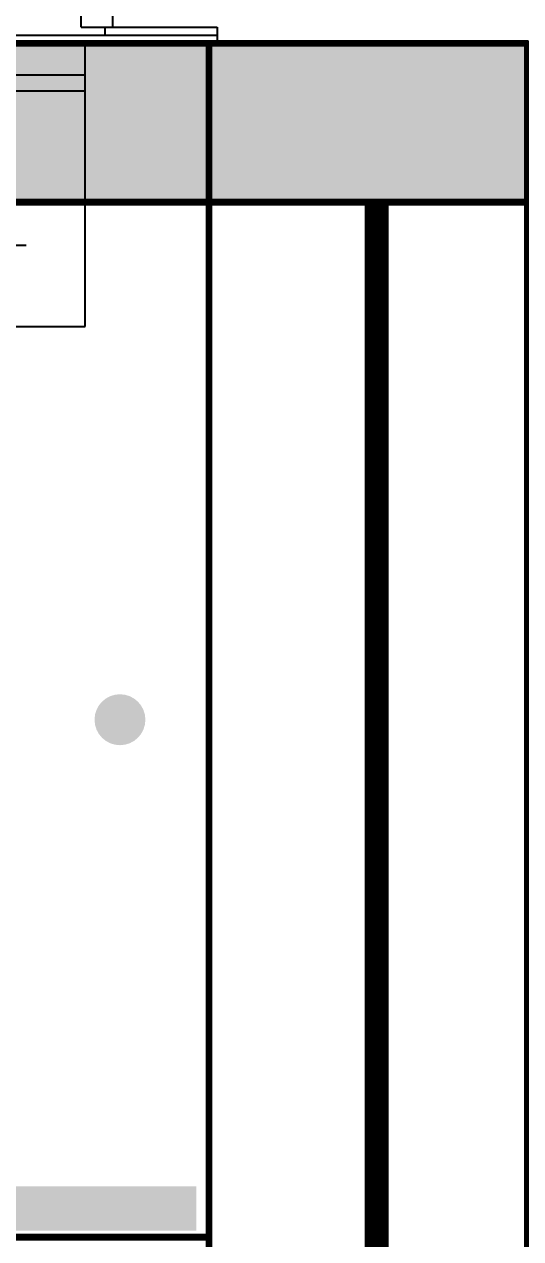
# Model space of a CAD drawing. Header units: millimetres. Extents: x -116965 to 323937, y 291661 to 566926.
# Drawn here: x -48148 to -47836, y 317988 to 318750 of the extents above; entities that cross this region are included whole.
import ezdxf

# ---------------------------------------------------------------- set-up
doc = ezdxf.new("R2010")
doc.units = ezdxf.units.MM
doc.header["$PDMODE"] = 35
doc.linetypes.add('HIDDEN', pattern=[0.375, 0.25, -0.125])
doc.layers.get('0').update_dxf_attribs({"lineweight": 18})
doc.layers.add('AM_5', color=3, linetype='Continuous', lineweight=25)
for name, color, linetype in [('BUSDUCT', 6, 'Continuous'), ('C00-00-00', 7, 'Continuous'), ('DETAIL', 7, 'Continuous'), ('DIM', 3, 'Continuous')]:
    doc.layers.add(name, color=color, linetype=linetype)
doc.layers.add('C34-3A-40', color=7, linetype='Continuous', true_color=0x343a40)
doc.layers.add('C62-64-69', color=7, linetype='Continuous', true_color=0x626469)
doc.styles.add('{18b73a54-fa43-428c-adcb-c1c7bbdf2c84}', font='Simplex.shx')
doc.dimstyles.new('kich thuoc$0', dxfattribs={"dimscale": 2, "dimtxt": 20, "dimasz": 16, "dimexe": 15, "dimexo": 10, "dimgap": 5, "dimtad": 1, "dimdec": 0, "dimzin": 0, "dimdsep": 46, "dimtxsty": '{18b73a54-fa43-428c-adcb-c1c7bbdf2c84}', "dimblk": 'OPEN30', "dimcen": 0.09, "dimclrd": 3, "dimclre": 3, "dimclrt": 3, "dimadec": 0, "dimazin": 0, "dimtfac": 1, "dimtdec": 0, "dimtofl": 0, "dimtmove": 0, "dimatfit": 3, "dimldrblk": 'OPEN30', "dimfxl": 1, "dimtolj": 1, "dimtzin": 0, "dimarcsym": 0})

# ---------------------------------------------------------------- blocks, each defined once
blk = doc.blocks.new('bw4000-3')
for centre in [(97978.55, 361613.91), (98203.55, 361613.91), (98428.55, 361613.91)]:
    blk.add_circle(centre, 7.5)
at = {"layer": 'BUSDUCT'}
for p, q in [((97904.05, 361750.91), (97904.05, 361994.91)), ((97924.05, 361750.91), (97924.05, 361994.91)), ((98483.05, 361750.91), (98483.05, 361994.91)), ((98503.05, 361750.91), (98503.05, 361994.91)), ((97904.05, 361750.91), (97924.05, 361750.91)), ((98483.05, 361750.91), (98503.05, 361750.91))]:
    blk.add_line(p, q, dxfattribs=at)
at = {"layer": 'BUSDUCT', "color": 7}
for p, q in [((97924.05, 361823.41), (98483.05, 361823.41)), ((97924.05, 361815.91), (98483.05, 361815.91))]:
    blk.add_line(p, q, dxfattribs=at)
at = {"layer": 'DETAIL'}
for p, q in [((97838.55, 361750.91), (97838.55, 361740.91)), ((97838.55, 361750.91), (97909.05, 361750.91)), ((97909.05, 361750.91), (97909.05, 361745.91)), ((98498.05, 361750.91), (98498.05, 361745.91)), ((98498.05, 361750.91), (98568.55, 361750.91)), ((98568.55, 361750.91), (98568.55, 361740.91)), ((97838.55, 361745.91), (98568.55, 361745.91)), ((97838.55, 361740.91), (98568.55, 361740.91)), ((97921.55, 361562.91), (97921.55, 361740.91)), ((98035.55, 361562.91), (98035.55, 361740.91)), ((98146.55, 361562.91), (98146.55, 361740.91)), ((98260.55, 361562.91), (98260.55, 361740.91)), ((98371.55, 361562.91), (98371.55, 361740.91)), ((98485.55, 361562.91), (98485.55, 361740.91)), ((97921.55, 361720.91), (98035.55, 361720.91)), ((98146.55, 361720.91), (98260.55, 361720.91)), ((98371.55, 361720.91), (98485.55, 361720.91)), ((97921.55, 361562.91), (98035.55, 361562.91)), ((98146.55, 361562.91), (98260.55, 361562.91)), ((98371.55, 361562.91), (98485.55, 361562.91))]:
    blk.add_line(p, q, dxfattribs=at)
at = {"layer": 'DETAIL', "color": 7, "linetype": 'HIDDEN'}
for p, q in [((97921.55, 361710.91), (98035.55, 361710.91)), ((98146.55, 361710.91), (98260.55, 361710.91)), ((98371.55, 361710.91), (98485.55, 361710.91))]:
    blk.add_line(p, q, dxfattribs=at)
at = {"layer": 'DETAIL', "color": 7}
for points in [[(97924.05, 361769.08), (97929.05, 361766.2), (97937.43, 361771.03), (97937.43, 361780.71), (97929.05, 361785.55), (97924.05, 361782.66)], [(98483.05, 361782.66), (98478.05, 361785.55), (98469.67, 361780.71)], [(98469.67, 361780.71), (98469.67, 361771.03), (98478.05, 361766.2), (98483.05, 361769.08)]]:
    blk.add_lwpolyline(points, dxfattribs=at)
for points in [[(98082.67, 361780.71), (98082.67, 361771.03), (98091.05, 361766.2), (98099.43, 361771.03), (98099.43, 361780.71), (98091.05, 361785.55)], [(98324.43, 361780.71), (98324.43, 361771.03), (98316.05, 361766.2), (98307.67, 361771.03), (98307.67, 361780.71), (98316.05, 361785.55)]]:
    blk.add_lwpolyline(points, close=True, dxfattribs=at)
for centre, radius in [((98091.05, 361775.91), 10), ((98316.05, 361775.91), 10), ((97929.05, 361775.91), 2.5), ((98091.05, 361775.91), 2.5), ((98316.05, 361775.91), 2.5), ((98478.05, 361775.91), 2.5)]:
    blk.add_circle(centre, radius, dxfattribs=at)
for centre, start, end in [((97929.05, 361775.91), 240, 120), ((98478.05, 361775.91), 60, 300)]:
    blk.add_arc(centre, 10, start, end, dxfattribs=at)
at = {"layer": 'DIM'}
for p, q in [((98203.55, 361720.91), (98203.55, 362014.91)), ((97884.05, 361994.91), (98523.05, 361994.91)), ((97978.55, 361593.91), (97978.55, 361633.91)), ((98203.55, 361593.91), (98203.55, 361633.91)), ((98428.55, 361593.91), (98428.55, 361633.91)), ((97958.55, 361613.91), (97998.55, 361613.91)), ((98183.55, 361613.91), (98223.55, 361613.91)), ((98408.55, 361613.91), (98448.55, 361613.91))]:
    blk.add_line(p, q, dxfattribs=at)
blk = doc.blocks.new('_Open30')
at = {"color": 0, "linetype": 'ByBlock', "lineweight": -2}
for p, q in [((-1, 0.268), (0, 0)), ((0, 0), (-1, -0.268)), ((0, 0), (-1, 0))]:
    blk.add_line(p, q, dxfattribs=at)
blk = doc.blocks.new('*D1851')
at = {"layer": 'AM_5', "color": 3, "lineweight": -2, "transparency": 16777216}
for p, q in [((-48031.9, 318758.44), (-48031.9, 319143.37)), ((-47831.9, 318758.44), (-47831.9, 319143.37)), ((-48001.9, 319113.37), (-47861.9, 319113.37))]:
    blk.add_line(p, q, dxfattribs=at)
at = {"layer": 'Defpoints', "color": 0, "lineweight": -3, "transparency": 16777216}
for p in [(-47831.9, 319113.37), (-48031.9, 318738.44), (-47831.9, 318738.44)]:
    blk.add_point(p, dxfattribs=at)
at = {"layer": 'AM_5', "color": 3, "lineweight": -2, "transparency": 16777216, "xscale": 30, "yscale": 30, "zscale": 30, "rotation": 180}
blk.add_blockref('_Open30', (-48031.9, 319113.37), dxfattribs=at)
at = {"layer": 'AM_5', "color": 3, "lineweight": -2, "transparency": 16777216, "xscale": 30, "yscale": 30, "zscale": 30}
blk.add_blockref('_Open30', (-47831.9, 319113.37), dxfattribs=at)
at = {"layer": 'AM_5', "color": 3, "transparency": 16777216, "insert": (-47931.9, 319143.37), "char_height": 40, "attachment_point": 5, "style": '{18b73a54-fa43-428c-adcb-c1c7bbdf2c84}'}
blk.add_mtext('\\A1;200', dxfattribs=at)
blk = doc.blocks.new('*D1858')
at = {"layer": 'AM_5', "color": 3, "lineweight": -2, "transparency": 16777216}
for p, q in [((-48731.87, 318758.44), (-48731.87, 319143.37)), ((-48031.87, 318758.44), (-48031.87, 319143.37)), ((-48701.87, 319113.37), (-48061.87, 319113.37))]:
    blk.add_line(p, q, dxfattribs=at)
at = {"layer": 'Defpoints', "color": 0, "lineweight": -3, "transparency": 16777216}
for p in [(-48031.87, 319113.37), (-48731.87, 318738.44), (-48031.87, 318738.44)]:
    blk.add_point(p, dxfattribs=at)
at = {"layer": 'AM_5', "color": 3, "lineweight": -2, "transparency": 16777216, "xscale": 30, "yscale": 30, "zscale": 30, "rotation": 180}
blk.add_blockref('_Open30', (-48731.87, 319113.37), dxfattribs=at)
at = {"layer": 'AM_5', "color": 3, "lineweight": -2, "transparency": 16777216, "xscale": 30, "yscale": 30, "zscale": 30}
blk.add_blockref('_Open30', (-48031.87, 319113.37), dxfattribs=at)
at = {"layer": 'AM_5', "color": 3, "transparency": 16777216, "insert": (-48381.87, 319143.37), "char_height": 40, "attachment_point": 5, "style": '{18b73a54-fa43-428c-adcb-c1c7bbdf2c84}'}
blk.add_mtext('\\A1;700', dxfattribs=at)

msp = doc.modelspace()

# ---------------------------------------------------------------- hatches: boundary and pattern name
at = {"layer": 'C00-00-00'}
h = msp.add_hatch(color=256, dxfattribs=at)
edge = h.paths.add_edge_path()
edge.add_arc((-48087.98747, 318313.502324), 15.997765, 0, 360)
h = msp.add_hatch(color=256, dxfattribs=at)
h.dxf.hatch_style = 2
h.paths.add_polyline_path([(-48231.96737, 318020.54322), (-48039.99417, 318020.54322), (-48039.99417, 317992.54713), (-48231.96737, 317992.54713)])
at = {"layer": 'C34-3A-40'}
h = msp.add_hatch(color=256, dxfattribs=at)
h.dxf.hatch_style = 2
h.paths.add_polyline_path([(-48731.897576, 318738.443002), (-48031.995285, 318738.443002), (-48031.995285, 318638.456958), (-48731.897576, 318638.456958)])
h = msp.add_hatch(color=256, dxfattribs=at)
h.dxf.hatch_style = 2
h.paths.add_polyline_path([(-48031.897492, 318738.443002), (-47831.925407, 318738.443002), (-47831.925407, 318638.456958), (-48031.897492, 318638.456958)])
at = {"layer": 'C62-64-69'}
h = msp.add_hatch(color=256, dxfattribs=at)
h.dxf.hatch_style = 2
h.paths.add_polyline_path([(-48155.977976, 318729.444258), (-48123.982445, 318729.444258), (-48123.982445, 318722.445233), (-48155.977976, 318722.445233)])
h = msp.add_hatch(color=256, dxfattribs=at)
h.dxf.hatch_style = 2
h.paths.add_polyline_path([(-48155.977976, 318722.445233), (-48123.982445, 318722.445233), (-48123.982445, 318720.445514), (-48155.977976, 318720.445514)])
h = msp.add_hatch(color=256, dxfattribs=at)
h.dxf.hatch_style = 2
h.paths.add_polyline_path([(-48123.982445, 318729.444258), (-48091.98691, 318729.444258), (-48091.98691, 318722.445233), (-48123.982445, 318722.445233)])
h = msp.add_hatch(color=256, dxfattribs=at)
h.dxf.hatch_style = 2
h.paths.add_polyline_path([(-48123.982445, 318729.444258), (-48091.98691, 318729.444258), (-48091.98691, 318722.445233), (-48123.982445, 318722.445233)])
h = msp.add_hatch(color=256, dxfattribs=at)
h.dxf.hatch_style = 2
h.paths.add_polyline_path([(-48123.982445, 318722.445233), (-48091.98691, 318722.445233), (-48091.98691, 318720.445514), (-48123.982445, 318720.445514)])
h = msp.add_hatch(color=256, dxfattribs=at)
h.dxf.hatch_style = 2
h.paths.add_polyline_path([(-48123.982445, 318722.445233), (-48091.98691, 318722.445233), (-48091.98691, 318720.445514), (-48123.982445, 318720.445514)])
h = msp.add_hatch(color=256, dxfattribs=at)
h.dxf.hatch_style = 2
h.paths.add_polyline_path([(-48091.98691, 318729.444258), (-48059.991376, 318729.444258), (-48059.991376, 318722.445233), (-48091.98691, 318722.445233)])
h = msp.add_hatch(color=256, dxfattribs=at)
h.dxf.hatch_style = 2
h.paths.add_polyline_path([(-48091.98691, 318729.444258), (-48059.991376, 318729.444258), (-48059.991376, 318722.445233), (-48091.98691, 318722.445233)])
h = msp.add_hatch(color=256, dxfattribs=at)
h.dxf.hatch_style = 2
h.paths.add_polyline_path([(-48091.98691, 318722.445233), (-48059.991376, 318722.445233), (-48059.991376, 318720.445514), (-48091.98691, 318720.445514)])
h = msp.add_hatch(color=256, dxfattribs=at)
h.dxf.hatch_style = 2
h.paths.add_polyline_path([(-48091.98691, 318722.445233), (-48059.991376, 318722.445233), (-48059.991376, 318720.445514), (-48091.98691, 318720.445514)])
h = msp.add_hatch(color=256, dxfattribs=at)
h.dxf.hatch_style = 2
h.paths.add_polyline_path([(-48059.991376, 318729.444258), (-48027.995845, 318729.444258), (-48027.995845, 318722.445233), (-48059.991376, 318722.445233)])
h = msp.add_hatch(color=256, dxfattribs=at)
h.dxf.hatch_style = 2
h.paths.add_polyline_path([(-48059.991376, 318722.445233), (-48027.995845, 318722.445233), (-48027.995845, 318720.445514), (-48059.991376, 318720.445514)])
h = msp.add_hatch(color=256, dxfattribs=at)
h.dxf.hatch_style = 2
h.paths.add_polyline_path([(-48031.897492, 318729.444258), (-47999.901957, 318729.444258), (-47999.901957, 318722.445233), (-48031.897492, 318722.445233)])
h = msp.add_hatch(color=256, dxfattribs=at)
h.dxf.hatch_style = 2
h.paths.add_polyline_path([(-48031.897492, 318722.445233), (-47999.901957, 318722.445233), (-47999.901957, 318720.445514), (-48031.897492, 318720.445514)])
h = msp.add_hatch(color=256, dxfattribs=at)
h.dxf.hatch_style = 2
h.paths.add_polyline_path([(-47999.901957, 318729.444258), (-47967.906427, 318729.444258), (-47967.906427, 318722.445233), (-47999.901957, 318722.445233)])
h = msp.add_hatch(color=256, dxfattribs=at)
h.dxf.hatch_style = 2
h.paths.add_polyline_path([(-47999.901957, 318729.444258), (-47967.906427, 318729.444258), (-47967.906427, 318722.445233), (-47999.901957, 318722.445233)])
h = msp.add_hatch(color=256, dxfattribs=at)
h.dxf.hatch_style = 2
h.paths.add_polyline_path([(-47999.901957, 318722.445233), (-47967.906427, 318722.445233), (-47967.906427, 318720.445514), (-47999.901957, 318720.445514)])
h = msp.add_hatch(color=256, dxfattribs=at)
h.dxf.hatch_style = 2
h.paths.add_polyline_path([(-47999.901957, 318722.445233), (-47967.906427, 318722.445233), (-47967.906427, 318720.445514), (-47999.901957, 318720.445514)])
h = msp.add_hatch(color=256, dxfattribs=at)
h.dxf.hatch_style = 2
h.paths.add_polyline_path([(-47967.906427, 318729.444258), (-47935.910892, 318729.444258), (-47935.910892, 318722.445233), (-47967.906427, 318722.445233)])
h = msp.add_hatch(color=256, dxfattribs=at)
h.dxf.hatch_style = 2
h.paths.add_polyline_path([(-47967.906427, 318729.444258), (-47935.910892, 318729.444258), (-47935.910892, 318722.445233), (-47967.906427, 318722.445233)])
h = msp.add_hatch(color=256, dxfattribs=at)
h.dxf.hatch_style = 2
h.paths.add_polyline_path([(-47967.906427, 318722.445233), (-47935.910892, 318722.445233), (-47935.910892, 318720.445514), (-47967.906427, 318720.445514)])
h = msp.add_hatch(color=256, dxfattribs=at)
h.dxf.hatch_style = 2
h.paths.add_polyline_path([(-47967.906427, 318722.445233), (-47935.910892, 318722.445233), (-47935.910892, 318720.445514), (-47967.906427, 318720.445514)])
h = msp.add_hatch(color=256, dxfattribs=at)
h.dxf.hatch_style = 2
h.paths.add_polyline_path([(-47935.910892, 318729.444258), (-47903.915357, 318729.444258), (-47903.915357, 318722.445233), (-47935.910892, 318722.445233)])
h = msp.add_hatch(color=256, dxfattribs=at)
h.dxf.hatch_style = 2
h.paths.add_polyline_path([(-47935.910892, 318729.444258), (-47903.915357, 318729.444258), (-47903.915357, 318722.445233), (-47935.910892, 318722.445233)])
h = msp.add_hatch(color=256, dxfattribs=at)
h.dxf.hatch_style = 2
h.paths.add_polyline_path([(-47935.910892, 318722.445233), (-47903.915357, 318722.445233), (-47903.915357, 318720.445514), (-47935.910892, 318720.445514)])
h = msp.add_hatch(color=256, dxfattribs=at)
h.dxf.hatch_style = 2
h.paths.add_polyline_path([(-47935.910892, 318722.445233), (-47903.915357, 318722.445233), (-47903.915357, 318720.445514), (-47935.910892, 318720.445514)])
h = msp.add_hatch(color=256, dxfattribs=at)
h.dxf.hatch_style = 2
h.paths.add_polyline_path([(-47903.915357, 318729.444258), (-47871.919827, 318729.444258), (-47871.919827, 318722.445233), (-47903.915357, 318722.445233)])
h = msp.add_hatch(color=256, dxfattribs=at)
h.dxf.hatch_style = 2
h.paths.add_polyline_path([(-47903.915357, 318729.444258), (-47871.919827, 318729.444258), (-47871.919827, 318722.445233), (-47903.915357, 318722.445233)])
h = msp.add_hatch(color=256, dxfattribs=at)
h.dxf.hatch_style = 2
h.paths.add_polyline_path([(-47903.915357, 318722.445233), (-47871.919827, 318722.445233), (-47871.919827, 318720.445514), (-47903.915357, 318720.445514)])
h = msp.add_hatch(color=256, dxfattribs=at)
h.dxf.hatch_style = 2
h.paths.add_polyline_path([(-47903.915357, 318722.445233), (-47871.919827, 318722.445233), (-47871.919827, 318720.445514), (-47903.915357, 318720.445514)])
h = msp.add_hatch(color=256, dxfattribs=at)
h.dxf.hatch_style = 2
h.paths.add_polyline_path([(-47871.919827, 318729.444258), (-47839.924292, 318729.444258), (-47839.924292, 318722.445233), (-47871.919827, 318722.445233)])
h = msp.add_hatch(color=256, dxfattribs=at)
h.dxf.hatch_style = 2
h.paths.add_polyline_path([(-47871.919827, 318722.445233), (-47839.924292, 318722.445233), (-47839.924292, 318720.445514), (-47871.919827, 318720.445514)])
h = msp.add_hatch(color=256, dxfattribs=at)
h.dxf.hatch_style = 2
h.paths.add_polyline_path([(-48155.977976, 318720.445514), (-48123.982445, 318720.445514), (-48123.982445, 318713.446489), (-48155.977976, 318713.446489)])
h = msp.add_hatch(color=256, dxfattribs=at)
h.dxf.hatch_style = 2
h.paths.add_polyline_path([(-48123.982445, 318720.445514), (-48091.98691, 318720.445514), (-48091.98691, 318713.446489), (-48123.982445, 318713.446489)])
h = msp.add_hatch(color=256, dxfattribs=at)
h.dxf.hatch_style = 2
h.paths.add_polyline_path([(-48123.982445, 318720.445514), (-48091.98691, 318720.445514), (-48091.98691, 318713.446489), (-48123.982445, 318713.446489)])
h = msp.add_hatch(color=256, dxfattribs=at)
h.dxf.hatch_style = 2
h.paths.add_polyline_path([(-48091.98691, 318720.445514), (-48059.991376, 318720.445514), (-48059.991376, 318713.446489), (-48091.98691, 318713.446489)])
h = msp.add_hatch(color=256, dxfattribs=at)
h.dxf.hatch_style = 2
h.paths.add_polyline_path([(-48091.98691, 318720.445514), (-48059.991376, 318720.445514), (-48059.991376, 318713.446489), (-48091.98691, 318713.446489)])
h = msp.add_hatch(color=256, dxfattribs=at)
h.dxf.hatch_style = 2
h.paths.add_polyline_path([(-48059.991376, 318720.445514), (-48027.995845, 318720.445514), (-48027.995845, 318713.446489), (-48059.991376, 318713.446489)])
h = msp.add_hatch(color=256, dxfattribs=at)
h.dxf.hatch_style = 2
h.paths.add_polyline_path([(-48031.897492, 318720.445514), (-47999.901957, 318720.445514), (-47999.901957, 318713.446489), (-48031.897492, 318713.446489)])
h = msp.add_hatch(color=256, dxfattribs=at)
h.dxf.hatch_style = 2
h.paths.add_polyline_path([(-47999.901957, 318720.445514), (-47967.906427, 318720.445514), (-47967.906427, 318713.446489), (-47999.901957, 318713.446489)])
h = msp.add_hatch(color=256, dxfattribs=at)
h.dxf.hatch_style = 2
h.paths.add_polyline_path([(-47999.901957, 318720.445514), (-47967.906427, 318720.445514), (-47967.906427, 318713.446489), (-47999.901957, 318713.446489)])
h = msp.add_hatch(color=256, dxfattribs=at)
h.dxf.hatch_style = 2
h.paths.add_polyline_path([(-47967.906427, 318720.445514), (-47935.910892, 318720.445514), (-47935.910892, 318713.446489), (-47967.906427, 318713.446489)])
h = msp.add_hatch(color=256, dxfattribs=at)
h.dxf.hatch_style = 2
h.paths.add_polyline_path([(-47967.906427, 318720.445514), (-47935.910892, 318720.445514), (-47935.910892, 318713.446489), (-47967.906427, 318713.446489)])
h = msp.add_hatch(color=256, dxfattribs=at)
h.dxf.hatch_style = 2
h.paths.add_polyline_path([(-47935.910892, 318720.445514), (-47903.915357, 318720.445514), (-47903.915357, 318713.446489), (-47935.910892, 318713.446489)])
h = msp.add_hatch(color=256, dxfattribs=at)
h.dxf.hatch_style = 2
h.paths.add_polyline_path([(-47935.910892, 318720.445514), (-47903.915357, 318720.445514), (-47903.915357, 318713.446489), (-47935.910892, 318713.446489)])
h = msp.add_hatch(color=256, dxfattribs=at)
h.dxf.hatch_style = 2
h.paths.add_polyline_path([(-47903.915357, 318720.445514), (-47871.919827, 318720.445514), (-47871.919827, 318713.446489), (-47903.915357, 318713.446489)])
h = msp.add_hatch(color=256, dxfattribs=at)
h.dxf.hatch_style = 2
h.paths.add_polyline_path([(-47903.915357, 318720.445514), (-47871.919827, 318720.445514), (-47871.919827, 318713.446489), (-47903.915357, 318713.446489)])
h = msp.add_hatch(color=256, dxfattribs=at)
h.dxf.hatch_style = 2
h.paths.add_polyline_path([(-47871.919827, 318720.445514), (-47839.924292, 318720.445514), (-47839.924292, 318713.446489), (-47871.919827, 318713.446489)])
h = msp.add_hatch(color=256, dxfattribs=at)
h.dxf.hatch_style = 2
h.paths.add_polyline_path([(-48155.977976, 318713.446489), (-48123.982445, 318713.446489), (-48123.982445, 318711.446771), (-48155.977976, 318711.446771)])
h = msp.add_hatch(color=256, dxfattribs=at)
h.dxf.hatch_style = 2
h.paths.add_polyline_path([(-48155.977976, 318711.446771), (-48123.982445, 318711.446771), (-48123.982445, 318704.447745), (-48155.977976, 318704.447745)])
h = msp.add_hatch(color=256, dxfattribs=at)
h.dxf.hatch_style = 2
h.paths.add_polyline_path([(-48123.982445, 318713.446489), (-48091.98691, 318713.446489), (-48091.98691, 318711.446771), (-48123.982445, 318711.446771)])
h = msp.add_hatch(color=256, dxfattribs=at)
h.dxf.hatch_style = 2
h.paths.add_polyline_path([(-48123.982445, 318713.446489), (-48091.98691, 318713.446489), (-48091.98691, 318711.446771), (-48123.982445, 318711.446771)])
h = msp.add_hatch(color=256, dxfattribs=at)
h.dxf.hatch_style = 2
h.paths.add_polyline_path([(-48123.982445, 318711.446771), (-48091.98691, 318711.446771), (-48091.98691, 318704.447745), (-48123.982445, 318704.447745)])
h = msp.add_hatch(color=256, dxfattribs=at)
h.dxf.hatch_style = 2
h.paths.add_polyline_path([(-48123.982445, 318711.446771), (-48091.98691, 318711.446771), (-48091.98691, 318704.447745), (-48123.982445, 318704.447745)])
h = msp.add_hatch(color=256, dxfattribs=at)
h.dxf.hatch_style = 2
h.paths.add_polyline_path([(-48091.98691, 318713.446489), (-48059.991376, 318713.446489), (-48059.991376, 318711.446771), (-48091.98691, 318711.446771)])
h = msp.add_hatch(color=256, dxfattribs=at)
h.dxf.hatch_style = 2
h.paths.add_polyline_path([(-48091.98691, 318713.446489), (-48059.991376, 318713.446489), (-48059.991376, 318711.446771), (-48091.98691, 318711.446771)])
h = msp.add_hatch(color=256, dxfattribs=at)
h.dxf.hatch_style = 2
h.paths.add_polyline_path([(-48091.98691, 318711.446771), (-48059.991376, 318711.446771), (-48059.991376, 318704.447745), (-48091.98691, 318704.447745)])
h = msp.add_hatch(color=256, dxfattribs=at)
h.dxf.hatch_style = 2
h.paths.add_polyline_path([(-48091.98691, 318711.446771), (-48059.991376, 318711.446771), (-48059.991376, 318704.447745), (-48091.98691, 318704.447745)])
h = msp.add_hatch(color=256, dxfattribs=at)
h.dxf.hatch_style = 2
h.paths.add_polyline_path([(-48059.991376, 318713.446489), (-48027.995845, 318713.446489), (-48027.995845, 318711.446771), (-48059.991376, 318711.446771)])
h = msp.add_hatch(color=256, dxfattribs=at)
h.dxf.hatch_style = 2
h.paths.add_polyline_path([(-48059.991376, 318711.446771), (-48027.995845, 318711.446771), (-48027.995845, 318704.447745), (-48059.991376, 318704.447745)])
h = msp.add_hatch(color=256, dxfattribs=at)
h.dxf.hatch_style = 2
h.paths.add_polyline_path([(-48031.897492, 318713.446489), (-47999.901957, 318713.446489), (-47999.901957, 318711.446771), (-48031.897492, 318711.446771)])
h = msp.add_hatch(color=256, dxfattribs=at)
h.dxf.hatch_style = 2
h.paths.add_polyline_path([(-48031.897492, 318711.446771), (-47999.901957, 318711.446771), (-47999.901957, 318704.447745), (-48031.897492, 318704.447745)])
h = msp.add_hatch(color=256, dxfattribs=at)
h.dxf.hatch_style = 2
h.paths.add_polyline_path([(-47999.901957, 318713.446489), (-47967.906427, 318713.446489), (-47967.906427, 318711.446771), (-47999.901957, 318711.446771)])
h = msp.add_hatch(color=256, dxfattribs=at)
h.dxf.hatch_style = 2
h.paths.add_polyline_path([(-47999.901957, 318713.446489), (-47967.906427, 318713.446489), (-47967.906427, 318711.446771), (-47999.901957, 318711.446771)])
h = msp.add_hatch(color=256, dxfattribs=at)
h.dxf.hatch_style = 2
h.paths.add_polyline_path([(-47999.901957, 318711.446771), (-47967.906427, 318711.446771), (-47967.906427, 318704.447745), (-47999.901957, 318704.447745)])
h = msp.add_hatch(color=256, dxfattribs=at)
h.dxf.hatch_style = 2
h.paths.add_polyline_path([(-47999.901957, 318711.446771), (-47967.906427, 318711.446771), (-47967.906427, 318704.447745), (-47999.901957, 318704.447745)])
h = msp.add_hatch(color=256, dxfattribs=at)
h.dxf.hatch_style = 2
h.paths.add_polyline_path([(-47967.906427, 318713.446489), (-47935.910892, 318713.446489), (-47935.910892, 318711.446771), (-47967.906427, 318711.446771)])
h = msp.add_hatch(color=256, dxfattribs=at)
h.dxf.hatch_style = 2
h.paths.add_polyline_path([(-47967.906427, 318713.446489), (-47935.910892, 318713.446489), (-47935.910892, 318711.446771), (-47967.906427, 318711.446771)])
h = msp.add_hatch(color=256, dxfattribs=at)
h.dxf.hatch_style = 2
h.paths.add_polyline_path([(-47967.906427, 318711.446771), (-47935.910892, 318711.446771), (-47935.910892, 318704.447745), (-47967.906427, 318704.447745)])
h = msp.add_hatch(color=256, dxfattribs=at)
h.dxf.hatch_style = 2
h.paths.add_polyline_path([(-47967.906427, 318711.446771), (-47935.910892, 318711.446771), (-47935.910892, 318704.447745), (-47967.906427, 318704.447745)])
h = msp.add_hatch(color=256, dxfattribs=at)
h.dxf.hatch_style = 2
h.paths.add_polyline_path([(-47935.910892, 318713.446489), (-47903.915357, 318713.446489), (-47903.915357, 318711.446771), (-47935.910892, 318711.446771)])
h = msp.add_hatch(color=256, dxfattribs=at)
h.dxf.hatch_style = 2
h.paths.add_polyline_path([(-47935.910892, 318713.446489), (-47903.915357, 318713.446489), (-47903.915357, 318711.446771), (-47935.910892, 318711.446771)])
h = msp.add_hatch(color=256, dxfattribs=at)
h.dxf.hatch_style = 2
h.paths.add_polyline_path([(-47935.910892, 318711.446771), (-47903.915357, 318711.446771), (-47903.915357, 318704.447745), (-47935.910892, 318704.447745)])
h = msp.add_hatch(color=256, dxfattribs=at)
h.dxf.hatch_style = 2
h.paths.add_polyline_path([(-47935.910892, 318711.446771), (-47903.915357, 318711.446771), (-47903.915357, 318704.447745), (-47935.910892, 318704.447745)])
h = msp.add_hatch(color=256, dxfattribs=at)
h.dxf.hatch_style = 2
h.paths.add_polyline_path([(-47903.915357, 318713.446489), (-47871.919827, 318713.446489), (-47871.919827, 318711.446771), (-47903.915357, 318711.446771)])
h = msp.add_hatch(color=256, dxfattribs=at)
h.dxf.hatch_style = 2
h.paths.add_polyline_path([(-47903.915357, 318713.446489), (-47871.919827, 318713.446489), (-47871.919827, 318711.446771), (-47903.915357, 318711.446771)])
h = msp.add_hatch(color=256, dxfattribs=at)
h.dxf.hatch_style = 2
h.paths.add_polyline_path([(-47903.915357, 318711.446771), (-47871.919827, 318711.446771), (-47871.919827, 318704.447745), (-47903.915357, 318704.447745)])
h = msp.add_hatch(color=256, dxfattribs=at)
h.dxf.hatch_style = 2
h.paths.add_polyline_path([(-47903.915357, 318711.446771), (-47871.919827, 318711.446771), (-47871.919827, 318704.447745), (-47903.915357, 318704.447745)])
h = msp.add_hatch(color=256, dxfattribs=at)
h.dxf.hatch_style = 2
h.paths.add_polyline_path([(-47871.919827, 318713.446489), (-47839.924292, 318713.446489), (-47839.924292, 318711.446771), (-47871.919827, 318711.446771)])
h = msp.add_hatch(color=256, dxfattribs=at)
h.dxf.hatch_style = 2
h.paths.add_polyline_path([(-47871.919827, 318711.446771), (-47839.924292, 318711.446771), (-47839.924292, 318704.447745), (-47871.919827, 318704.447745)])
h = msp.add_hatch(color=256, dxfattribs=at)
h.dxf.hatch_style = 2
h.paths.add_polyline_path([(-48155.977976, 318704.447745), (-48123.982445, 318704.447745), (-48123.982445, 318702.448027), (-48155.977976, 318702.448027)])
h = msp.add_hatch(color=256, dxfattribs=at)
h.dxf.hatch_style = 2
h.paths.add_polyline_path([(-48155.977976, 318702.448027), (-48123.982445, 318702.448027), (-48123.982445, 318695.449001), (-48155.977976, 318695.449001)])
h = msp.add_hatch(color=256, dxfattribs=at)
h.dxf.hatch_style = 2
h.paths.add_polyline_path([(-48123.982445, 318704.447745), (-48091.98691, 318704.447745), (-48091.98691, 318702.448027), (-48123.982445, 318702.448027)])
h = msp.add_hatch(color=256, dxfattribs=at)
h.dxf.hatch_style = 2
h.paths.add_polyline_path([(-48123.982445, 318704.447745), (-48091.98691, 318704.447745), (-48091.98691, 318702.448027), (-48123.982445, 318702.448027)])
h = msp.add_hatch(color=256, dxfattribs=at)
h.dxf.hatch_style = 2
h.paths.add_polyline_path([(-48123.982445, 318702.448027), (-48091.98691, 318702.448027), (-48091.98691, 318695.449001), (-48123.982445, 318695.449001)])
h = msp.add_hatch(color=256, dxfattribs=at)
h.dxf.hatch_style = 2
h.paths.add_polyline_path([(-48123.982445, 318702.448027), (-48091.98691, 318702.448027), (-48091.98691, 318695.449001), (-48123.982445, 318695.449001)])
h = msp.add_hatch(color=256, dxfattribs=at)
h.dxf.hatch_style = 2
h.paths.add_polyline_path([(-48091.98691, 318704.447745), (-48059.991376, 318704.447745), (-48059.991376, 318702.448027), (-48091.98691, 318702.448027)])
h = msp.add_hatch(color=256, dxfattribs=at)
h.dxf.hatch_style = 2
h.paths.add_polyline_path([(-48091.98691, 318704.447745), (-48059.991376, 318704.447745), (-48059.991376, 318702.448027), (-48091.98691, 318702.448027)])
h = msp.add_hatch(color=256, dxfattribs=at)
h.dxf.hatch_style = 2
h.paths.add_polyline_path([(-48091.98691, 318702.448027), (-48059.991376, 318702.448027), (-48059.991376, 318695.449001), (-48091.98691, 318695.449001)])
h = msp.add_hatch(color=256, dxfattribs=at)
h.dxf.hatch_style = 2
h.paths.add_polyline_path([(-48091.98691, 318702.448027), (-48059.991376, 318702.448027), (-48059.991376, 318695.449001), (-48091.98691, 318695.449001)])
h = msp.add_hatch(color=256, dxfattribs=at)
h.dxf.hatch_style = 2
h.paths.add_polyline_path([(-48059.991376, 318704.447745), (-48027.995845, 318704.447745), (-48027.995845, 318702.448027), (-48059.991376, 318702.448027)])
h = msp.add_hatch(color=256, dxfattribs=at)
h.dxf.hatch_style = 2
h.paths.add_polyline_path([(-48059.991376, 318702.448027), (-48027.995845, 318702.448027), (-48027.995845, 318695.449001), (-48059.991376, 318695.449001)])
h = msp.add_hatch(color=256, dxfattribs=at)
h.dxf.hatch_style = 2
h.paths.add_polyline_path([(-48031.897492, 318704.447745), (-47999.901957, 318704.447745), (-47999.901957, 318702.448027), (-48031.897492, 318702.448027)])
h = msp.add_hatch(color=256, dxfattribs=at)
h.dxf.hatch_style = 2
h.paths.add_polyline_path([(-48031.897492, 318702.448027), (-47999.901957, 318702.448027), (-47999.901957, 318695.449001), (-48031.897492, 318695.449001)])
h = msp.add_hatch(color=256, dxfattribs=at)
h.dxf.hatch_style = 2
h.paths.add_polyline_path([(-47999.901957, 318704.447745), (-47967.906427, 318704.447745), (-47967.906427, 318702.448027), (-47999.901957, 318702.448027)])
h = msp.add_hatch(color=256, dxfattribs=at)
h.dxf.hatch_style = 2
h.paths.add_polyline_path([(-47999.901957, 318704.447745), (-47967.906427, 318704.447745), (-47967.906427, 318702.448027), (-47999.901957, 318702.448027)])
h = msp.add_hatch(color=256, dxfattribs=at)
h.dxf.hatch_style = 2
h.paths.add_polyline_path([(-47999.901957, 318702.448027), (-47967.906427, 318702.448027), (-47967.906427, 318695.449001), (-47999.901957, 318695.449001)])
h = msp.add_hatch(color=256, dxfattribs=at)
h.dxf.hatch_style = 2
h.paths.add_polyline_path([(-47999.901957, 318702.448027), (-47967.906427, 318702.448027), (-47967.906427, 318695.449001), (-47999.901957, 318695.449001)])
h = msp.add_hatch(color=256, dxfattribs=at)
h.dxf.hatch_style = 2
h.paths.add_polyline_path([(-47967.906427, 318704.447745), (-47935.910892, 318704.447745), (-47935.910892, 318702.448027), (-47967.906427, 318702.448027)])
h = msp.add_hatch(color=256, dxfattribs=at)
h.dxf.hatch_style = 2
h.paths.add_polyline_path([(-47967.906427, 318704.447745), (-47935.910892, 318704.447745), (-47935.910892, 318702.448027), (-47967.906427, 318702.448027)])
h = msp.add_hatch(color=256, dxfattribs=at)
h.dxf.hatch_style = 2
h.paths.add_polyline_path([(-47967.906427, 318702.448027), (-47935.910892, 318702.448027), (-47935.910892, 318695.449001), (-47967.906427, 318695.449001)])
h = msp.add_hatch(color=256, dxfattribs=at)
h.dxf.hatch_style = 2
h.paths.add_polyline_path([(-47967.906427, 318702.448027), (-47935.910892, 318702.448027), (-47935.910892, 318695.449001), (-47967.906427, 318695.449001)])
h = msp.add_hatch(color=256, dxfattribs=at)
h.dxf.hatch_style = 2
h.paths.add_polyline_path([(-47935.910892, 318704.447745), (-47903.915357, 318704.447745), (-47903.915357, 318702.448027), (-47935.910892, 318702.448027)])
h = msp.add_hatch(color=256, dxfattribs=at)
h.dxf.hatch_style = 2
h.paths.add_polyline_path([(-47935.910892, 318704.447745), (-47903.915357, 318704.447745), (-47903.915357, 318702.448027), (-47935.910892, 318702.448027)])
h = msp.add_hatch(color=256, dxfattribs=at)
h.dxf.hatch_style = 2
h.paths.add_polyline_path([(-47935.910892, 318702.448027), (-47903.915357, 318702.448027), (-47903.915357, 318695.449001), (-47935.910892, 318695.449001)])
h = msp.add_hatch(color=256, dxfattribs=at)
h.dxf.hatch_style = 2
h.paths.add_polyline_path([(-47935.910892, 318702.448027), (-47903.915357, 318702.448027), (-47903.915357, 318695.449001), (-47935.910892, 318695.449001)])
h = msp.add_hatch(color=256, dxfattribs=at)
h.dxf.hatch_style = 2
h.paths.add_polyline_path([(-47903.915357, 318704.447745), (-47871.919827, 318704.447745), (-47871.919827, 318702.448027), (-47903.915357, 318702.448027)])
h = msp.add_hatch(color=256, dxfattribs=at)
h.dxf.hatch_style = 2
h.paths.add_polyline_path([(-47903.915357, 318704.447745), (-47871.919827, 318704.447745), (-47871.919827, 318702.448027), (-47903.915357, 318702.448027)])
h = msp.add_hatch(color=256, dxfattribs=at)
h.dxf.hatch_style = 2
h.paths.add_polyline_path([(-47903.915357, 318702.448027), (-47871.919827, 318702.448027), (-47871.919827, 318695.449001), (-47903.915357, 318695.449001)])
h = msp.add_hatch(color=256, dxfattribs=at)
h.dxf.hatch_style = 2
h.paths.add_polyline_path([(-47903.915357, 318702.448027), (-47871.919827, 318702.448027), (-47871.919827, 318695.449001), (-47903.915357, 318695.449001)])
h = msp.add_hatch(color=256, dxfattribs=at)
h.dxf.hatch_style = 2
h.paths.add_polyline_path([(-47871.919827, 318704.447745), (-47839.924292, 318704.447745), (-47839.924292, 318702.448027), (-47871.919827, 318702.448027)])
h = msp.add_hatch(color=256, dxfattribs=at)
h.dxf.hatch_style = 2
h.paths.add_polyline_path([(-47871.919827, 318702.448027), (-47839.924292, 318702.448027), (-47839.924292, 318695.449001), (-47871.919827, 318695.449001)])
h = msp.add_hatch(color=256, dxfattribs=at)
h.dxf.hatch_style = 2
h.paths.add_polyline_path([(-48155.977976, 318695.449001), (-48123.982445, 318695.449001), (-48123.982445, 318693.449283), (-48155.977976, 318693.449283)])
h = msp.add_hatch(color=256, dxfattribs=at)
h.dxf.hatch_style = 2
h.paths.add_polyline_path([(-48155.977976, 318693.449283), (-48123.982445, 318693.449283), (-48123.982445, 318686.450258), (-48155.977976, 318686.450258)])
h = msp.add_hatch(color=256, dxfattribs=at)
h.dxf.hatch_style = 2
h.paths.add_polyline_path([(-48123.982445, 318695.449001), (-48091.98691, 318695.449001), (-48091.98691, 318693.449283), (-48123.982445, 318693.449283)])
h = msp.add_hatch(color=256, dxfattribs=at)
h.dxf.hatch_style = 2
h.paths.add_polyline_path([(-48123.982445, 318695.449001), (-48091.98691, 318695.449001), (-48091.98691, 318693.449283), (-48123.982445, 318693.449283)])
h = msp.add_hatch(color=256, dxfattribs=at)
h.dxf.hatch_style = 2
h.paths.add_polyline_path([(-48123.982445, 318693.449283), (-48091.98691, 318693.449283), (-48091.98691, 318686.450258), (-48123.982445, 318686.450258)])
h = msp.add_hatch(color=256, dxfattribs=at)
h.dxf.hatch_style = 2
h.paths.add_polyline_path([(-48123.982445, 318693.449283), (-48091.98691, 318693.449283), (-48091.98691, 318686.450258), (-48123.982445, 318686.450258)])
h = msp.add_hatch(color=256, dxfattribs=at)
h.dxf.hatch_style = 2
h.paths.add_polyline_path([(-48091.98691, 318695.449001), (-48059.991376, 318695.449001), (-48059.991376, 318693.449283), (-48091.98691, 318693.449283)])
h = msp.add_hatch(color=256, dxfattribs=at)
h.dxf.hatch_style = 2
h.paths.add_polyline_path([(-48091.98691, 318695.449001), (-48059.991376, 318695.449001), (-48059.991376, 318693.449283), (-48091.98691, 318693.449283)])
h = msp.add_hatch(color=256, dxfattribs=at)
h.dxf.hatch_style = 2
h.paths.add_polyline_path([(-48091.98691, 318693.449283), (-48059.991376, 318693.449283), (-48059.991376, 318686.450258), (-48091.98691, 318686.450258)])
h = msp.add_hatch(color=256, dxfattribs=at)
h.dxf.hatch_style = 2
h.paths.add_polyline_path([(-48091.98691, 318693.449283), (-48059.991376, 318693.449283), (-48059.991376, 318686.450258), (-48091.98691, 318686.450258)])
h = msp.add_hatch(color=256, dxfattribs=at)
h.dxf.hatch_style = 2
h.paths.add_polyline_path([(-48059.991376, 318695.449001), (-48027.995845, 318695.449001), (-48027.995845, 318693.449283), (-48059.991376, 318693.449283)])
h = msp.add_hatch(color=256, dxfattribs=at)
h.dxf.hatch_style = 2
h.paths.add_polyline_path([(-48059.991376, 318693.449283), (-48027.995845, 318693.449283), (-48027.995845, 318686.450258), (-48059.991376, 318686.450258)])
h = msp.add_hatch(color=256, dxfattribs=at)
h.dxf.hatch_style = 2
h.paths.add_polyline_path([(-48031.897492, 318695.449001), (-47999.901957, 318695.449001), (-47999.901957, 318693.449283), (-48031.897492, 318693.449283)])
h = msp.add_hatch(color=256, dxfattribs=at)
h.dxf.hatch_style = 2
h.paths.add_polyline_path([(-48031.897492, 318693.449283), (-47999.901957, 318693.449283), (-47999.901957, 318686.450258), (-48031.897492, 318686.450258)])
h = msp.add_hatch(color=256, dxfattribs=at)
h.dxf.hatch_style = 2
h.paths.add_polyline_path([(-47999.901957, 318695.449001), (-47967.906427, 318695.449001), (-47967.906427, 318693.449283), (-47999.901957, 318693.449283)])
h = msp.add_hatch(color=256, dxfattribs=at)
h.dxf.hatch_style = 2
h.paths.add_polyline_path([(-47999.901957, 318695.449001), (-47967.906427, 318695.449001), (-47967.906427, 318693.449283), (-47999.901957, 318693.449283)])
h = msp.add_hatch(color=256, dxfattribs=at)
h.dxf.hatch_style = 2
h.paths.add_polyline_path([(-47999.901957, 318693.449283), (-47967.906427, 318693.449283), (-47967.906427, 318686.450258), (-47999.901957, 318686.450258)])
h = msp.add_hatch(color=256, dxfattribs=at)
h.dxf.hatch_style = 2
h.paths.add_polyline_path([(-47999.901957, 318693.449283), (-47967.906427, 318693.449283), (-47967.906427, 318686.450258), (-47999.901957, 318686.450258)])
h = msp.add_hatch(color=256, dxfattribs=at)
h.dxf.hatch_style = 2
h.paths.add_polyline_path([(-47967.906427, 318695.449001), (-47935.910892, 318695.449001), (-47935.910892, 318693.449283), (-47967.906427, 318693.449283)])
h = msp.add_hatch(color=256, dxfattribs=at)
h.dxf.hatch_style = 2
h.paths.add_polyline_path([(-47967.906427, 318695.449001), (-47935.910892, 318695.449001), (-47935.910892, 318693.449283), (-47967.906427, 318693.449283)])
h = msp.add_hatch(color=256, dxfattribs=at)
h.dxf.hatch_style = 2
h.paths.add_polyline_path([(-47967.906427, 318693.449283), (-47935.910892, 318693.449283), (-47935.910892, 318686.450258), (-47967.906427, 318686.450258)])
h = msp.add_hatch(color=256, dxfattribs=at)
h.dxf.hatch_style = 2
h.paths.add_polyline_path([(-47967.906427, 318693.449283), (-47935.910892, 318693.449283), (-47935.910892, 318686.450258), (-47967.906427, 318686.450258)])
h = msp.add_hatch(color=256, dxfattribs=at)
h.dxf.hatch_style = 2
h.paths.add_polyline_path([(-47935.910892, 318695.449001), (-47903.915357, 318695.449001), (-47903.915357, 318693.449283), (-47935.910892, 318693.449283)])
h = msp.add_hatch(color=256, dxfattribs=at)
h.dxf.hatch_style = 2
h.paths.add_polyline_path([(-47935.910892, 318695.449001), (-47903.915357, 318695.449001), (-47903.915357, 318693.449283), (-47935.910892, 318693.449283)])
h = msp.add_hatch(color=256, dxfattribs=at)
h.dxf.hatch_style = 2
h.paths.add_polyline_path([(-47935.910892, 318693.449283), (-47903.915357, 318693.449283), (-47903.915357, 318686.450258), (-47935.910892, 318686.450258)])
h = msp.add_hatch(color=256, dxfattribs=at)
h.dxf.hatch_style = 2
h.paths.add_polyline_path([(-47935.910892, 318693.449283), (-47903.915357, 318693.449283), (-47903.915357, 318686.450258), (-47935.910892, 318686.450258)])
h = msp.add_hatch(color=256, dxfattribs=at)
h.dxf.hatch_style = 2
h.paths.add_polyline_path([(-47903.915357, 318695.449001), (-47871.919827, 318695.449001), (-47871.919827, 318693.449283), (-47903.915357, 318693.449283)])
h = msp.add_hatch(color=256, dxfattribs=at)
h.dxf.hatch_style = 2
h.paths.add_polyline_path([(-47903.915357, 318695.449001), (-47871.919827, 318695.449001), (-47871.919827, 318693.449283), (-47903.915357, 318693.449283)])
h = msp.add_hatch(color=256, dxfattribs=at)
h.dxf.hatch_style = 2
h.paths.add_polyline_path([(-47903.915357, 318693.449283), (-47871.919827, 318693.449283), (-47871.919827, 318686.450258), (-47903.915357, 318686.450258)])
h = msp.add_hatch(color=256, dxfattribs=at)
h.dxf.hatch_style = 2
h.paths.add_polyline_path([(-47903.915357, 318693.449283), (-47871.919827, 318693.449283), (-47871.919827, 318686.450258), (-47903.915357, 318686.450258)])
h = msp.add_hatch(color=256, dxfattribs=at)
h.dxf.hatch_style = 2
h.paths.add_polyline_path([(-47871.919827, 318695.449001), (-47839.924292, 318695.449001), (-47839.924292, 318693.449283), (-47871.919827, 318693.449283)])
h = msp.add_hatch(color=256, dxfattribs=at)
h.dxf.hatch_style = 2
h.paths.add_polyline_path([(-47871.919827, 318693.449283), (-47839.924292, 318693.449283), (-47839.924292, 318686.450258), (-47871.919827, 318686.450258)])
h = msp.add_hatch(color=256, dxfattribs=at)
h.dxf.hatch_style = 2
h.paths.add_polyline_path([(-48155.977976, 318686.450258), (-48123.982445, 318686.450258), (-48123.982445, 318684.450539), (-48155.977976, 318684.450539)])
h = msp.add_hatch(color=256, dxfattribs=at)
h.dxf.hatch_style = 2
h.paths.add_polyline_path([(-48123.982445, 318686.450258), (-48091.98691, 318686.450258), (-48091.98691, 318684.450539), (-48123.982445, 318684.450539)])
h = msp.add_hatch(color=256, dxfattribs=at)
h.dxf.hatch_style = 2
h.paths.add_polyline_path([(-48123.982445, 318686.450258), (-48091.98691, 318686.450258), (-48091.98691, 318684.450539), (-48123.982445, 318684.450539)])
h = msp.add_hatch(color=256, dxfattribs=at)
h.dxf.hatch_style = 2
h.paths.add_polyline_path([(-48091.98691, 318686.450258), (-48059.991376, 318686.450258), (-48059.991376, 318684.450539), (-48091.98691, 318684.450539)])
h = msp.add_hatch(color=256, dxfattribs=at)
h.dxf.hatch_style = 2
h.paths.add_polyline_path([(-48091.98691, 318686.450258), (-48059.991376, 318686.450258), (-48059.991376, 318684.450539), (-48091.98691, 318684.450539)])
h = msp.add_hatch(color=256, dxfattribs=at)
h.dxf.hatch_style = 2
h.paths.add_polyline_path([(-48059.991376, 318686.450258), (-48027.995845, 318686.450258), (-48027.995845, 318684.450539), (-48059.991376, 318684.450539)])
h = msp.add_hatch(color=256, dxfattribs=at)
h.dxf.hatch_style = 2
h.paths.add_polyline_path([(-48031.897492, 318686.450258), (-47999.901957, 318686.450258), (-47999.901957, 318684.450539), (-48031.897492, 318684.450539)])
h = msp.add_hatch(color=256, dxfattribs=at)
h.dxf.hatch_style = 2
h.paths.add_polyline_path([(-47999.901957, 318686.450258), (-47967.906427, 318686.450258), (-47967.906427, 318684.450539), (-47999.901957, 318684.450539)])
h = msp.add_hatch(color=256, dxfattribs=at)
h.dxf.hatch_style = 2
h.paths.add_polyline_path([(-47999.901957, 318686.450258), (-47967.906427, 318686.450258), (-47967.906427, 318684.450539), (-47999.901957, 318684.450539)])
h = msp.add_hatch(color=256, dxfattribs=at)
h.dxf.hatch_style = 2
h.paths.add_polyline_path([(-47967.906427, 318686.450258), (-47935.910892, 318686.450258), (-47935.910892, 318684.450539), (-47967.906427, 318684.450539)])
h = msp.add_hatch(color=256, dxfattribs=at)
h.dxf.hatch_style = 2
h.paths.add_polyline_path([(-47967.906427, 318686.450258), (-47935.910892, 318686.450258), (-47935.910892, 318684.450539), (-47967.906427, 318684.450539)])
h = msp.add_hatch(color=256, dxfattribs=at)
h.dxf.hatch_style = 2
h.paths.add_polyline_path([(-47935.910892, 318686.450258), (-47903.915357, 318686.450258), (-47903.915357, 318684.450539), (-47935.910892, 318684.450539)])
h = msp.add_hatch(color=256, dxfattribs=at)
h.dxf.hatch_style = 2
h.paths.add_polyline_path([(-47935.910892, 318686.450258), (-47903.915357, 318686.450258), (-47903.915357, 318684.450539), (-47935.910892, 318684.450539)])
h = msp.add_hatch(color=256, dxfattribs=at)
h.dxf.hatch_style = 2
h.paths.add_polyline_path([(-47903.915357, 318686.450258), (-47871.919827, 318686.450258), (-47871.919827, 318684.450539), (-47903.915357, 318684.450539)])
h = msp.add_hatch(color=256, dxfattribs=at)
h.dxf.hatch_style = 2
h.paths.add_polyline_path([(-47903.915357, 318686.450258), (-47871.919827, 318686.450258), (-47871.919827, 318684.450539), (-47903.915357, 318684.450539)])
h = msp.add_hatch(color=256, dxfattribs=at)
h.dxf.hatch_style = 2
h.paths.add_polyline_path([(-47871.919827, 318686.450258), (-47839.924292, 318686.450258), (-47839.924292, 318684.450539), (-47871.919827, 318684.450539)])

# ---------------------------------------------------------------- linework, layer by layer
at = {"color": 1, "lineweight": -3, "ltscale": 5, "const_width": 15}
msp.add_lwpolyline([(-47926.564734, 316738.722167), (-47926.564734, 318638.456958)], dxfattribs=at)
at = {"layer": 'C00-00-00', "lineweight": 211}
for points in [[(-48731.897576, 318738.443002), (-48031.995285, 318738.443002), (-48031.995285, 316538.750083), (-48731.897576, 316538.750083)], [(-48731.897576, 318738.443002), (-48031.995285, 318738.443002), (-48031.995285, 318638.456958), (-48731.897576, 318638.456958)], [(-48031.897492, 318738.443002), (-47831.925407, 318738.443002), (-47831.925407, 318638.456958), (-48031.897492, 318638.456958)]]:
    msp.add_lwpolyline(points, close=True, dxfattribs=at)
at = {"layer": 'C00-00-00', "lineweight": 100}
for points in [[(-48731.897576, 318638.456958), (-48031.995285, 318638.456958), (-48031.995285, 317988.547689), (-48731.897576, 317988.547689)], [(-48031.897492, 318638.456958), (-47831.925407, 318638.456958), (-47831.925407, 316638.736127), (-48031.897492, 316638.736127)], [(-48731.897576, 317988.547689), (-48031.995285, 317988.547689), (-48031.995285, 317388.631439), (-48731.897576, 317388.631439)]]:
    msp.add_lwpolyline(points, close=True, dxfattribs=at)

# ---------------------------------------------------------------- block references
at = {"lineweight": -3}
msp.add_blockref('bw4000-3', (-146595.446334, -43002.471459), dxfattribs=at)

# ---------------------------------------------------------------- dimensions: what is measured, and where the dimension line sits
at = {"layer": 'AM_5'}
for base, p1, p2, picture, middle in [((-48031.86966, 319113.366834), (-48731.869577, 318738.443002), (-48031.86966, 318738.443002), '*D1858', (-48381.869618, 319143.366834)), ((-47831.897492, 319113.366834), (-48031.897408, 318738.443002), (-47831.897492, 318738.443002), '*D1851', (-47931.89745, 319143.366834))]:
    dim = msp.add_linear_dim(base=base, p1=p1, p2=p2, dimstyle='kich thuoc$0', override={"dimasz": 15, "dimtdec": 4}, dxfattribs=at)
    dim.commit()
    dim.dimension.update_dxf_attribs({"geometry": picture, "text_midpoint": middle})

doc.saveas('drawing.dxf')
